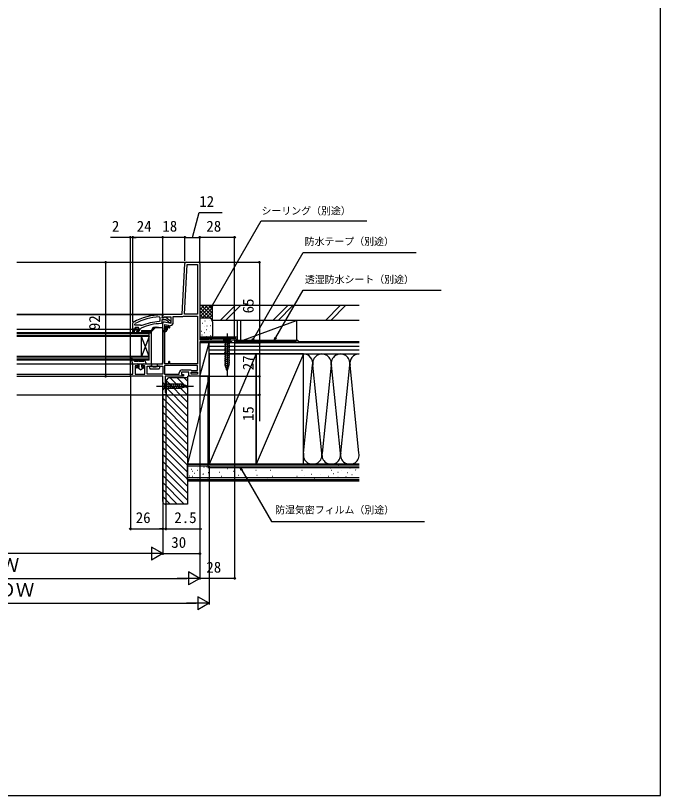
# Model space of a CAD drawing. Units: millimetres, scale not verified. Extents: x -525 to 525, y -785 to 780.
# Drawn here: x 5 to 525, y -785 to -156 of the extents above; entities that cross this region are included whole.
import ezdxf
from ezdxf.enums import TextEntityAlignment as Align

# ---------------------------------------------------------------- set-up
doc = ezdxf.new("R2010")
doc.units = ezdxf.units.MM
doc.header["$LTSCALE"] = 4
for name, color, linetype in [('0-2_YKK_11', 7, 'Continuous'), ('0-3_YKK_12', 2, 'Continuous'), ('0-4_YKK_13', 4, 'Continuous'), ('0-6_YKK_D', 6, 'Continuous'), ('0-7_YKK_ZWAK', 7, 'Continuous'), ('0-8_YSS_K', 3, 'Continuous'), ('0-9_YSS_KE', 3, 'Continuous')]:
    doc.layers.add(name, color=color, linetype=linetype)
doc.styles.add('ＭＳ ゴシック', font='')
doc.styles.get('ＭＳ ゴシック').set_extended_font_data('MS Gothic')

msp = doc.modelspace()

# ---------------------------------------------------------------- linework, layer by layer
at = {"layer": '0-2_YKK_11'}
msp.add_line((142.449, -354.7), (152.5, -354.7), dxfattribs=at)
for points in [[(124.674, -402.915), (130.3, -403.907), (130.3, -399.1), (124.944, -399.1), (124.076, -399.642), (123.5, -399.323), (123.5, -396.7), (139.299, -396.7), (141.45, -355.648)], [(153.5, -355.7), (153.5, -417.2), (181.5, -417.2), (181.5, -419.7), (180.154, -419.7), (179.677, -419.35), (179.2, -419), (153.5, -419), (153.5, -446.7), (149.423, -446.7), (149.032, -446.512), (148.564, -446.512), (148.174, -446.7), (145.698, -446.7)], [(120.68, -398.837), (121.2, -399.337), (121.2, -402.139), (120.722, -402.639)], [(126.017, -399.113), (130, -402.225), (130, -403.7), (128.899, -403.7), (128.399, -403.225), (128.208, -402.855), (125.961, -401.1), (122.8, -401.1), (122.8, -403.7), (122.303, -404.2)], [(122.5, -397.2), (123.5, -397.2), (123.5, -398.3), (123.063, -398.796), (122.8, -399.094), (122.8, -399.5), (124.2, -399.5), (124.6, -399.3)], [(151.7, -398.1), (151.7, -436.7), (129.3, -436.7), (129.3, -435.3)], [(132.1, -403.311), (132.1, -398.5), (139.098, -398.5)], [(140.25, -398.174), (140.512, -398.1), (151.7, -398.1)], [(99.5, -408.7), (99.5, -403.653), (99.753, -403.218)], [(106.191, -407.774), (105.9, -408.214), (105.4, -408.7), (104.8, -408.7), (104.8, -409.2), (102.713, -412.332), (102.035, -411.911), (103.6, -409.2), (100.5, -409.2), (100.5, -411.7), (99.5, -411.7), (99.5, -408.7), (99.5, -411.7), (100.5, -411.7), (100.5, -409.2), (103.6, -409.2), (102.035, -411.911), (102.713, -412.332), (104.8, -409.2), (104.8, -408.7), (104, -408.7), (103.7, -408.4), (103.925, -408.11), (104.3, -407.625), (104.3, -407.6), (103.494, -407.6), (103.196, -407.862), (102.204, -407.862), (101.906, -407.6), (101.1, -407.6), (101.6, -407.1), (103.8, -407.1), (104.3, -407.6), (103.494, -407.6), (103.196, -407.862), (102.204, -407.862), (101.906, -407.6), (101.1, -407.6), (101.475, -408.11), (101.7, -408.4)], [(101.7, -408.4), (101.4, -408.7), (99.5, -408.7)], [(105.612, -405.5), (101.1, -405.5), (101.1, -404.594), (101.362, -404.155)], [(106.596, -405.845), (106.006, -405.692), (105.612, -405.5)], [(108.3, -436.7), (123.5, -436.7), (123.5, -403.9)], [(128.1, -435.3), (128.1, -436.7), (125.3, -436.7), (125.3, -404.853), (128.1, -405.347), (128.1, -407.011)], [(129.3, -407.011), (129.3, -406.111), (129.8, -405.611)], [(144.698, -445.7), (144.698, -443.4), (138.698, -443.4), (138.698, -445.2), (140.298, -445.2), (140.298, -446.7), (125.5, -446.7), (125.5, -459.608), (125.75, -459.904), (126, -460.2), (126, -461.7), (123.5, -461.7), (123.5, -446.7), (97.5, -446.7), (97.5, -444.9), (99.5, -444.9), (99.5, -436.7), (102.8, -436.7)], [(103.8, -437.7), (103.8, -438.2), (101.3, -438.2), (101.3, -444.9), (109.1, -444.9), (109.1, -438.2), (107.3, -438.2), (107.3, -437.7)], [(151.7, -438.1), (124.9, -438.1), (124.9, -444.9), (136.898, -444.9), (136.898, -443.9)], [(139.198, -441.6), (145.998, -441.6), (146.398, -441.8), (146.798, -442), (151.7, -442), (151.7, -438.1)]]:
    msp.add_lwpolyline(points, dxfattribs=at)
for points in [[(141.101, -396.7), (143.208, -356.5), (151.7, -356.5), (151.7, -396.7)], [(123.5, -444.9), (110.9, -444.9), (110.9, -438.5), (123.5, -438.5)], [(151.698, -444.9), (146.498, -444.9), (146.498, -443.4), (151.698, -443.4)]]:
    msp.add_lwpolyline(points, close=True, dxfattribs=at)
for centre, radius, start, end in [((142.449, -355.7), 1, 90, 176.99997), ((152.5, -355.7), 1, 0.00001, 89.99999), ((122.5, -443.2), 46, 89.99999, 119.63715), ((122.5, -443.2), 44.4, 92.34992, 118.42982), ((125.4, -399.9), 1, 51.91328, 143.13011), ((139.098, -396.3), 2.2, 269.99999, 301.58636), ((122.5, -443.2), 39, 90.29012, 114.71984), ((122.5, -443.2), 40.6, 92.5101, 113.06204), ((124.5, -403.9), 1, 80.00002, 180), ((128.7, -407.011), 0.6, 179.99999, 0.00001), ((129.8, -403.311), 2.3, 270.00001, 359.99999), ((102.8, -437.7), 1, 0.00001, 89.99999), ((108.3, -437.7), 1, 90.00001, 179.99999), ((128.7, -435.3), 0.6, 359.99999, 180.00001), ((139.198, -443.9), 2.3, 90.00001, 179.99999), ((145.698, -445.7), 1, 180.00001, 269.99999)]:
    msp.add_arc(centre, radius, start, end, dxfattribs=at)
at = {"layer": '0-3_YKK_12'}
for p, q in [((5.903, -354.7), (142.758, -354.7)), ((5.903, -396.7), (123.793, -396.7)), ((123.5, -397.2), (5.903, -397.2)), ((5.903, -408.7), (99.5, -408.7)), ((112.5, -411.7), (5.903, -411.7)), ((112.5, -412.4), (5.903, -412.4)), ((112.5, -414), (5.903, -414)), ((112.5, -414.7), (5.903, -414.7)), ((112.5, -430.7), (106.5, -414.7)), ((112.5, -433.7), (112.5, -411.7)), ((112.5, -430.7), (5.903, -430.7)), ((112.5, -431.4), (5.903, -431.4)), ((112.5, -433), (5.903, -433)), ((112.5, -433.7), (5.903, -433.7)), ((5.903, -436.7), (100, -436.7)), ((5.903, -444.9), (98, -444.9)), ((5.903, -446.7), (98, -446.7)), ((5.903, -461.7), (123.8, -461.7))]:
    msp.add_line(p, q, dxfattribs=at)
msp.add_lwpolyline([(112.5, -414.7), (106.5, -430.7), (106.5, -414.7)], dxfattribs=at)
at = {"layer": '0-4_YKK_13'}
for p, q in [((117.154, -407.846), (114.446, -410.554)), ((115.1, -409.3), (115.172, -408.481)), ((115.1, -409.3), (115.172, -408.481)), ((115.403, -408.302), (115.403, -409.2)), ((116.053, -407.513), (116.053, -408.947)), ((123.5, -407.7), (117.507, -407.7)), ((118.441, -407.303), (118.441, -407.7)), ((119.596, -407.444), (119.596, -407.7)), ((120.5, -407.576), (120.5, -407.7)), ((123.5, -407.7), (123.5, -435.7)), ((126, -406.2), (127, -406.2)), ((126, -406.2), (126, -409.2)), ((127, -406.2), (127, -409.2)), ((106.5, -409.7), (115.3, -409.7)), ((106.5, -409.7), (106.5, -410.7)), ((106.5, -410.7), (114.345, -410.7)), ((114.3, -410.907), (114.3, -436.2)), ((115.1, -409.3), (114.35, -409.501)), ((115.5, -409.5), (114.35, -409.5)), ((114.35, -409.7), (115.3, -409.7)), ((114.354, -409.5), (114.354, -409.7)), ((115.7, -409.3), (115.1, -409.3)), ((115.7, -409.3), (115.503, -409.3)), ((123.5, -409.7), (125.5, -409.7)), ((123.5, -410.7), (125.5, -410.7)), ((175.5, -412.2), (175.5, -447.2)), ((178.6, -417.2), (172.4, -417.2)), ((172.4, -417.2), (173.95, -418.75)), ((173.4, -421.176), (177.6, -420.051)), ((173.95, -418.75), (173.95, -437.284)), ((177.05, -418.75), (173.95, -418.75)), ((178.6, -417.2), (177.05, -418.75)), ((177.05, -437.284), (177.05, -418.75)), ((173.4, -422.729), (177.6, -421.604)), ((173.4, -424.282), (177.6, -423.157)), ((173.4, -425.835), (177.6, -424.71)), ((173.4, -427.388), (177.6, -426.263)), ((98.112, -432.696), (99.1, -436.7)), ((98.798, -432.333), (101.1, -434.9)), ((107.839, -433.893), (108.261, -434.9)), ((108.761, -433.507), (110.1, -436.7)), ((173.4, -428.941), (177.6, -427.816)), ((173.4, -430.494), (177.6, -429.368)), ((173.4, -432.047), (177.6, -430.921)), ((173.4, -433.6), (177.6, -432.474)), ((99.1, -436.7), (110.1, -436.7)), ((103.469, -434.9), (101.1, -434.9)), ((102.7, -439.2), (103.45, -439.2)), ((103.334, -440), (102.7, -440)), ((103.469, -434.9), (102.958, -433.934)), ((105.55, -441.4), (103.334, -440)), ((103.65, -439.254), (104.3, -439.629)), ((104.3, -436.7), (104.3, -439.629)), ((105.55, -441.4), (107.766, -440)), ((106.8, -439.629), (106.8, -436.7)), ((107.45, -439.254), (106.8, -439.629)), ((107.65, -439.2), (108.4, -439.2)), ((108.4, -440), (107.766, -440)), ((113.1, -440.2), (113.1, -438.4)), ((113.1, -438.4), (114.8, -438.4)), ((115.251, -438.7), (114.55, -438.7)), ((114.8, -436.7), (122.5, -436.7)), ((114.8, -438.568), (114.8, -436.7)), ((119.451, -438.7), (118.749, -438.7)), ((119.2, -436.7), (119.2, -437)), ((119.2, -438.237), (119.2, -437)), ((119.2, -438.237), (119.2, -438.568)), ((119.2, -438.285), (119.2, -438.237)), ((119.2, -438.4), (120.9, -438.4)), ((120.9, -438.4), (120.9, -440.2)), ((173.4, -435.153), (177.6, -434.027)), ((173.4, -436.706), (177.6, -435.58)), ((173.659, -438.189), (177.6, -437.133)), ((175.5, -442.2), (173.95, -437.284)), ((174.11, -439.621), (177.147, -438.808)), ((175.5, -442.2), (177.05, -437.284)), ((113.6, -440.7), (120.4, -440.7)), ((174.562, -441.053), (176.612, -440.504)), ((123.5, -451.6), (123.5, -457.8)), ((123.5, -451.6), (125.05, -453.15)), ((127.135, -456.8), (126.01, -452.6)), ((128.688, -456.8), (127.563, -452.6)), ((130.241, -456.8), (129.116, -452.6)), ((131.794, -456.8), (130.669, -452.6)), ((133.347, -456.8), (132.221, -452.6)), ((134.9, -456.8), (133.774, -452.6)), ((136.453, -456.8), (135.327, -452.6)), ((138.006, -456.8), (136.88, -452.6)), ((139.489, -456.541), (138.433, -452.6)), ((118.5, -454.7), (148.5, -454.7)), ((123.5, -457.8), (125.05, -456.25)), ((138.584, -453.15), (125.05, -453.15)), ((125.05, -453.15), (125.05, -456.25)), ((125.05, -456.25), (138.584, -456.25)), ((143.5, -454.7), (138.584, -453.15)), ((143.5, -454.7), (138.584, -456.25)), ((140.921, -456.09), (140.108, -453.054)), ((142.353, -455.638), (141.804, -453.588))]:
    msp.add_line(p, q, dxfattribs=at)
for points in [[(106.5, -410.7), (106.5, -411.7), (114.3, -411.7)], [(108.261, -434.9), (104.6, -434.9), (103.842, -433.466)]]:
    msp.add_lwpolyline(points, dxfattribs=at)
for centre, radius, start, end in [((116.467, -408.594), 1.3, 129.85764, 175), ((116.467, -408.594), 1.3, 165.89925, 175), ((115.303, -408.302), 0.1, 0, 165.89925), ((118.274, -416.2), 9, 106.61699, 107.05867), ((116.799, -409.874), 2.548, 97.04832, 115.55834), ((116.153, -407.513), 0.1, 103.78515, 180), ((118.052, -415.863), 8.66, 89.68166, 100.41338), ((117.507, -408.2), 0.5, 90, 135), ((118.1, -416.2), 9, 88.4495, 90), ((118.1, -416.2), 9, 79.67277, 88.4495), ((118.341, -407.303), 0.1, 0, 88.4495), ((119.696, -407.444), 0.1, 79.67277, 180), ((119.401, -409.874), 2.548, 64.44166, 82.95168), ((117.926, -416.2), 9, 72.94133, 73.38301), ((119.733, -408.594), 1.3, 43.44087, 50.14236), ((114.8, -410.907), 0.5, 135, 180), ((115.503, -409.2), 0.1, 180, 270), ((125.5, -409.2), 0.5, 270, 360), ((125.5, -409.2), 1.5, 270, 360), ((98.5, -432.6), 0.4, 41.88663, 193.8652), ((103.4, -433.7), 0.5, 27.86478, 207.86478), ((108.3, -433.7), 0.5, 22.74717, 202.74717), ((102.7, -439.6), 0.4, 90.00219, 270), ((103.45, -439.6), 0.4, 60.0011, 90), ((107.65, -439.6), 0.4, 90, 120.00159), ((108.4, -439.6), 0.4, 270, 90.00219), ((113.6, -440.2), 0.5, 180, 270), ((114.8, -436.2), 0.5, 180, 270), ((120.4, -440.2), 0.5, 270, 0), ((122.5, -435.7), 1, 270.00066, 329.99934), ((122.5, -435.7), 1, 330, 0)]:
    msp.add_arc(centre, radius, start, end, dxfattribs=at)
for centre, major_axis, ratio, start_param, end_param in [((117, -438.4), (-3.9, 0), 0.09888, 0, 0.8913842), ((117, -436.948), (-3.9, 0), 0.57735, 0.8913842, 1.5707963), ((117, -438.568), (-2.2, 0), 0.09888, 0.0000003, 0.6514653), ((117, -437.93), (-2.2, 0), 0.57735, 0.6514653, 1.5707963), ((117, -436.948), (-3.9, 0), 0.57735, 1.5707963, 2.2502085), ((117, -437.93), (-2.2, 0), 0.57735, 1.5707963, 2.4901274), ((117, -438.568), (-2.2, 0), 0.09888, 2.4901274, 3.1415927), ((117, -438.4), (-3.9, 0), 0.09888, 2.2502085, 3.1415927)]:
    msp.add_ellipse(centre, major_axis=major_axis, ratio=ratio, start_param=start_param, end_param=end_param, dxfattribs=at)
at = {"layer": '0-6_YKK_D'}
for p, q in [((97.5, -334.7), (81.445, -334.7)), ((97.5, -444.8), (97.5, -333.7)), ((99.5, -334.7), (97.5, -334.7)), ((99.5, -402.653), (99.5, -333.7)), ((99.5, -401.653), (99.5, -333.7)), ((123.5, -334.7), (99.5, -334.7)), ((99.5, -334.7), (102.05, -334.7)), ((123.5, -396.2), (123.5, -333.7)), ((123.5, -396.2), (123.5, -333.7)), ((141.5, -334.7), (123.5, -334.7)), ((141.5, -353.7), (141.5, -333.7)), ((141.5, -352.7), (141.5, -333.7)), ((141.5, -334.7), (153.5, -334.7)), ((153.5, -354.7), (153.5, -333.7)), ((153.5, -354.7), (153.5, -333.7)), ((181.5, -334.7), (153.5, -334.7)), ((181.5, -416.7), (181.5, -333.7)), ((77.5, -354.7), (77.5, -446.7)), ((153.5, -354.7), (202.5, -354.7)), ((201.5, -354.7), (201.5, -419.7)), ((181.5, -420.2), (181.5, -610.701)), ((182, -419.7), (202.5, -419.7)), ((184, -419.701), (202.5, -419.701)), ((201.5, -419.701), (201.5, -446.701)), ((97.5, -447.2), (97.5, -570.701)), ((153.5, -447.2), (153.5, -610.701)), ((153.502, -447.4), (153.502, -610.701)), ((154, -446.701), (202.5, -446.701)), ((154, -446.701), (202.5, -446.701)), ((123.5, -462.2), (123.5, -570.701)), ((123.5, -462.2), (123.5, -570.701)), ((126, -462.2), (126, -570.701)), ((126.5, -461.701), (202.5, -461.701)), ((153.502, -467.509), (153.502, -590.701)), ((161, -518.7), (161, -630.701)), ((123.502, -563.701), (123.502, -590.701)), ((123.502, -563.701), (123.502, -590.701)), ((97.5, -569.701), (123.5, -569.701)), ((123.5, -569.701), (120.95, -569.701)), ((123.5, -569.701), (126, -569.701)), ((126, -569.701), (155.032, -569.701)), ((123.502, -589.701), (114.409, -584.451)), ((114.409, -584.451), (114.409, -594.951)), ((113.002, -589.701), (-106, -589.701)), ((123.502, -589.701), (105.316, -589.701)), ((123.502, -589.701), (114.409, -594.951)), ((123.502, -589.701), (153.502, -589.701)), ((-136, -609.701), (143, -609.701)), ((153.5, -609.701), (135.313, -609.701)), ((153.5, -609.701), (144.407, -604.451)), ((144.407, -604.451), (144.407, -614.951)), ((153.5, -609.701), (144.407, -614.951)), ((181.5, -609.701), (153.502, -609.701)), ((161, -629.701), (151.907, -624.451)), ((151.907, -624.451), (151.907, -634.951)), ((-143.5, -629.701), (150.5, -629.701)), ((161, -629.701), (142.813, -629.701)), ((161, -629.701), (151.907, -634.951))]:
    msp.add_line(p, q, dxfattribs=at)
for points in [[(147.5, -334.7), (152.87, -314.7), (171.598, -314.7)], [(162.378, -391.576), (163.653, -389.367), (202.978, -321.253), (288.265, -321.253)], [(195.408, -418.7), (196.683, -416.492), (236.888, -346.854), (328.095, -346.854)], [(213.482, -417.7), (214.757, -415.492), (236.907, -377.127), (348.212, -377.127)], [(164.244, -389.709), (162.378, -391.576), (163.061, -389.026)], [(197.275, -416.833), (195.408, -418.7), (196.091, -416.15)], [(215.348, -415.833), (213.482, -417.7), (214.165, -415.15)], [(201.5, -446.701), (201.5, -461.701), (201.5, -482.978)], [(186.828, -522.75), (186.145, -520.2), (188.011, -522.067)], [(186.145, -520.2), (187.42, -522.408), (211.286, -563.746), (334.601, -563.746)]]:
    msp.add_lwpolyline(points, dxfattribs=at)
for centre in [(97.5, -334.7), (99.5, -334.7), (99.5, -334.7), (123.5, -334.7), (123.5, -334.7), (141.5, -334.7), (141.5, -334.7), (153.5, -334.7), (153.5, -334.7), (181.5, -334.7), (77.5, -354.7), (201.5, -354.7), (201.5, -419.7), (201.5, -419.701), (77.5, -446.7), (201.5, -446.701), (201.5, -446.701), (201.5, -461.701), (97.5, -569.701), (123.5, -569.701), (123.5, -569.701), (126, -569.701), (153.502, -589.701), (181.5, -609.701)]:
    msp.add_circle(centre, 0.637, dxfattribs=at)
at = {"layer": '0-7_YKK_ZWAK'}
msp.add_lwpolyline([(-525, -784.7), (525, -784.7), (525, 745.3)], dxfattribs=at)
at = {"layer": '0-8_YSS_K'}
for p, q in [((163.703, -389.7), (153.5, -389.7)), ((153.5, -398.761), (162.561, -389.7)), ((153.5, -395.933), (159.733, -389.7)), ((153.5, -393.104), (156.904, -389.7)), ((153.5, -390.276), (154.076, -389.7)), ((154.845, -389.7), (163.703, -398.558)), ((157.674, -389.7), (163.703, -395.729)), ((160.502, -389.7), (163.703, -392.901)), ((163.331, -389.7), (163.703, -390.073)), ((163.703, -402.7), (163.703, -389.7)), ((169.942, -401.7), (181.942, -389.7)), ((186.185, -389.7), (174.185, -401.7)), ((212.369, -401.7), (224.369, -389.7)), ((216.611, -401.7), (228.611, -389.7)), ((254.795, -401.7), (266.795, -389.7)), ((259.038, -401.7), (271.038, -389.7)), ((153.5, -391.183), (163.703, -401.386)), ((153.5, -394.012), (159.188, -399.7)), ((155.389, -399.7), (163.703, -391.386)), ((158.218, -399.7), (163.703, -394.215)), ((153.5, -396.84), (156.36, -399.7)), ((160.703, -399.7), (153.5, -399.7)), ((157.56, -402.035), (157.76, -402.035)), ((160.898, -401.368), (161.098, -401.368)), ((161.029, -399.718), (163.703, -397.043)), ((162.908, -400.666), (163.703, -399.872)), ((183.5, -401.7), (183.5, -419.7)), ((186.503, -417.7), (186.503, -401.7)), ((231.503, -401.7), (186.503, -401.7)), ((155.704, -403.866), (155.904, -403.866)), ((156.892, -406.375), (157.092, -406.375)), ((159.229, -406.041), (159.429, -406.041)), ((161.899, -405.707), (162.099, -405.707)), ((163.703, -402.7), (163.703, -414.2)), ((154.919, -410.295), (155.119, -410.295)), ((155.223, -413.389), (155.423, -413.389)), ((157.226, -411.382), (157.426, -411.382)), ((158.626, -408.834), (158.826, -408.834)), ((158.895, -414.554), (159.095, -414.554)), ((160.898, -410.381), (161.098, -410.381)), ((161.899, -413.722), (162.099, -413.722)), ((153.5, -446.7), (161, -419.7)), ((160.703, -417.2), (153.703, -417.2)), ((155.891, -416.393), (156.091, -416.393)), ((158.561, -417.061), (158.761, -417.061)), ((282, -419.7), (161, -419.7)), ((161, -428.7), (161, -419.7)), ((228.5, -419.7), (183.5, -419.7)), ((282, -422.7), (161, -422.7)), ((282, -425.7), (161, -425.7)), ((199, -428.7), (161, -517.7)), ((161, -428.7), (282, -428.7)), ((237, -428.7), (199, -517.7)), ((237, -428.7), (282, -428.7)), ((237, -517.7), (237, -428.7)), ((237.158, -508.668), (244.342, -437.732)), ((251.842, -508.668), (244.658, -437.732)), ((259.342, -437.732), (252.158, -508.668)), ((266.842, -508.668), (259.658, -437.732)), ((267.158, -508.668), (274.342, -437.732)), ((281.842, -508.668), (274.658, -437.732)), ((143.5, -467.482), (126.5, -450.482)), ((143.5, -461.825), (129.375, -447.7)), ((143.5, -456.168), (135.032, -447.7)), ((143.5, -450.511), (140.689, -447.7)), ((161, -446.7), (143.5, -517.7)), ((161, -446.7), (143.685, -446.7)), ((161, -517.7), (161, -446.7)), ((143.5, -473.139), (126.5, -456.139)), ((143.5, -484.452), (123.5, -464.452)), ((143.5, -478.795), (126.303, -461.598)), ((143.5, -490.109), (123.5, -470.109)), ((143.5, -495.766), (123.5, -475.766)), ((143.5, -501.423), (123.5, -481.423)), ((143.5, -507.08), (123.5, -487.08)), ((143.5, -512.737), (123.5, -492.737)), ((143.5, -518.393), (123.5, -498.393)), ((143.5, -524.05), (123.5, -504.05)), ((143.5, -529.707), (123.5, -509.707)), ((143.5, -535.364), (123.5, -515.364)), ((143.5, -541.021), (123.5, -521.021)), ((282, -519.2), (143.5, -519.2)), ((146.802, -521.611), (147.002, -521.611)), ((151.78, -520.266), (151.98, -520.266)), ((156.666, -519.919), (156.866, -519.919)), ((158.869, -519.53), (159.069, -519.53)), ((163.293, -520.699), (163.493, -520.699)), ((167.384, -520.266), (167.584, -520.266)), ((175.625, -521.09), (175.825, -521.09)), ((192.108, -520.266), (192.308, -520.266)), ((204.402, -520.266), (204.602, -520.266)), ((230.116, -520.266), (230.316, -520.266)), ((237, -517.7), (282, -517.7)), ((243.303, -520.266), (243.503, -520.266)), ((252.369, -520.266), (252.569, -520.266)), ((258.874, -520.421), (259.074, -520.421)), ((265.467, -518.772), (265.667, -518.772)), ((274.533, -520.421), (274.733, -520.421)), ((279.478, -521.745), (279.678, -521.745)), ((143.5, -546.678), (123.5, -526.678)), ((144.879, -526.9), (145.079, -526.9)), ((147.377, -523.148), (147.577, -523.148)), ((147.604, -527.359), (147.804, -527.359)), ((149.307, -524.887), (149.507, -524.887)), ((151.725, -522.414), (151.925, -522.414)), ((153.801, -523.148), (154.001, -523.148)), ((155.845, -525.711), (156.045, -525.711)), ((156.14, -525.487), (156.34, -525.487)), ((160.174, -524.317), (160.374, -524.317)), ((164.911, -528.183), (165.111, -528.183)), ((169.032, -524.062), (169.232, -524.062)), ((170.68, -527.359), (170.88, -527.359)), ((178.922, -528.183), (179.122, -528.183)), ((180.57, -523.238), (180.77, -523.238)), ((184.691, -526.535), (184.891, -526.535)), ((187.163, -522.414), (187.364, -522.414)), ((191.284, -527.359), (191.484, -527.359)), ((198.633, -522.414), (198.833, -522.414)), ((199.457, -526.535), (199.657, -526.535)), ((210.171, -522.414), (210.371, -522.414)), ((211.82, -527.359), (212.02, -527.359)), ((231.765, -527.359), (231.965, -527.359)), ((235.885, -522.414), (236.085, -522.414)), ((237.534, -526.535), (237.734, -526.535)), ((243.303, -525.711), (243.503, -525.711)), ((250.72, -525.711), (250.92, -525.711)), ((257.314, -527.359), (257.514, -527.359)), ((259.786, -522.414), (259.986, -522.414)), ((261.347, -525.041), (261.547, -525.041)), ((264.731, -524.062), (264.931, -524.062)), ((264.731, -528.183), (264.931, -528.183)), ((267.94, -522.569), (268.14, -522.569)), ((271.237, -527.514), (271.437, -527.514)), ((272.555, -524.217), (272.755, -524.217)), ((276.182, -525.866), (276.382, -525.866)), ((278.827, -522.085), (279.027, -522.085)), ((140.866, -549.7), (123.5, -532.334)), ((282, -528.7), (143.5, -528.7)), ((282, -531.2), (143.5, -531.2)), ((151.463, -528.995), (151.663, -528.995)), ((153.373, -529.007), (153.573, -529.007)), ((159.648, -528.605), (159.848, -528.605)), ((159.985, -528.605), (160.185, -528.605)), ((207.699, -529.007), (207.899, -529.007)), ((245.775, -529.007), (245.975, -529.007)), ((264.643, -528.338), (264.843, -528.338)), ((274.203, -528.338), (274.403, -528.338)), ((135.209, -549.7), (123.5, -537.991)), ((129.552, -549.7), (123.5, -543.648))]:
    msp.add_line(p, q, dxfattribs=at)
for points in [[(188.503, -417.7), (231.503, -401.7), (231.503, -417.7)], [(143.5, -446.7), (143.5, -517.7), (161, -517.7)]]:
    msp.add_lwpolyline(points, dxfattribs=at)
msp.add_lwpolyline([(161, -446.7), (161, -419.7), (153.5, -419.7), (153.5, -446.7)], close=True, dxfattribs=at)
for centre, radius, start, end in [((160.703, -402.7), 3, 0, 90), ((160.703, -414.2), 3, 270, 0), ((237, -436.2), 7.5, 348.21646, 90), ((252, -436.2), 7.5, 348.21646, 191.78354), ((267, -436.2), 7.5, 348.21646, 191.78354), ((282, -436.2), 7.5, 90, 191.78354), ((244.5, -510.2), 7.5, 168.21648, 11.78362), ((259.5, -510.2), 7.5, 168.21648, 11.78362), ((274.5, -510.2), 7.5, 168.21648, 11.78362)]:
    msp.add_arc(centre, radius, start, end, dxfattribs=at)
at = {"layer": '0-9_YSS_KE'}
for p, q in [((282, -389.7), (163.703, -389.7)), ((183.5, -415.2), (153.5, -415.2)), ((182.5, -416.2), (153.5, -416.2)), ((232.5, -417.7), (232.5, -418.7)), ((232.5, -418.7), (282, -418.7)), ((199, -428.7), (161, -428.7)), ((161, -428.7), (161, -517.7)), ((237, -428.7), (199, -428.7)), ((237, -517.7), (237, -428.7)), ((160, -446.7), (160, -520.2)), ((282, -517.7), (143.5, -517.7)), ((143.5, -530.2), (143.5, -517.7)), ((160, -520.2), (282, -520.2)), ((161, -517.7), (199, -517.7)), ((199, -517.7), (237, -517.7)), ((282, -530.2), (143.5, -530.2))]:
    msp.add_line(p, q, dxfattribs=at)
for points in [[(282, -401.7), (163.703, -401.7), (163.703, -389.7)], [(182.5, -416.2), (182.5, -418.7), (231.5, -418.7)], [(183.5, -415.2), (183.5, -417.7), (232.5, -417.7)], [(199, -517.7), (199, -428.7), (199, -517.7)], [(123.5, -547.7), (123.5, -461.7), (126.5, -461.7), (126.5, -449.7), (128.5, -447.7), (143.5, -447.7)], [(143.5, -447.7), (143.5, -549.7), (125.5, -549.7)]]:
    msp.add_lwpolyline(points, dxfattribs=at)
msp.add_arc((125.5, -547.7), 2, 180.00001, 269.99999, dxfattribs=at)

# ---------------------------------------------------------------- texts
at = {"layer": '0-6_YKK_D', "style": 'ＭＳ ゴシック'}
for s, height, p in [('12', 8.798, (153.03, -312.7)), ('シーリング（別途）', 5.865, (203.203, -317.989)), ('2', 8.798, (82.559, -332.7)), ('24', 8.798, (102.602, -332.7)), ('18', 8.798, (123.261, -332.7)), ('28', 8.798, (158.739, -332.7)), ('防水テープ（別途）', 5.865, (238.038, -342.696)), ('透湿防水シート（別途）', 5.865, (238.171, -373.359)), ('防湿気密フィルム（別途）', 5.865, (214.186, -559.168)), ('26', 8.798, (101.807, -567.701)), ('2.5', 8.798, (132.918, -567.701)), ('30', 8.798, (130.467, -587.701)), ('Ｗ', 11, (-7.153, -607.701)), ('28', 8.798, (158.74, -607.701)), ('ＲＯＷ', 11, (-25.008, -627.701))]:
    msp.add_text(s, height=height, dxfattribs=at).set_placement(p, align=Align.BOTTOM_LEFT)
for s, p in [('65', (199.5, -395.961)), ('92', (75.5, -409.461)), ('27', (199.5, -441.826)), ('15', (199.5, -482.819))]:
    msp.add_text(s, height=8.798, rotation=90, dxfattribs=at).set_placement(p, align=Align.BOTTOM_LEFT)

doc.saveas('drawing.dxf')
